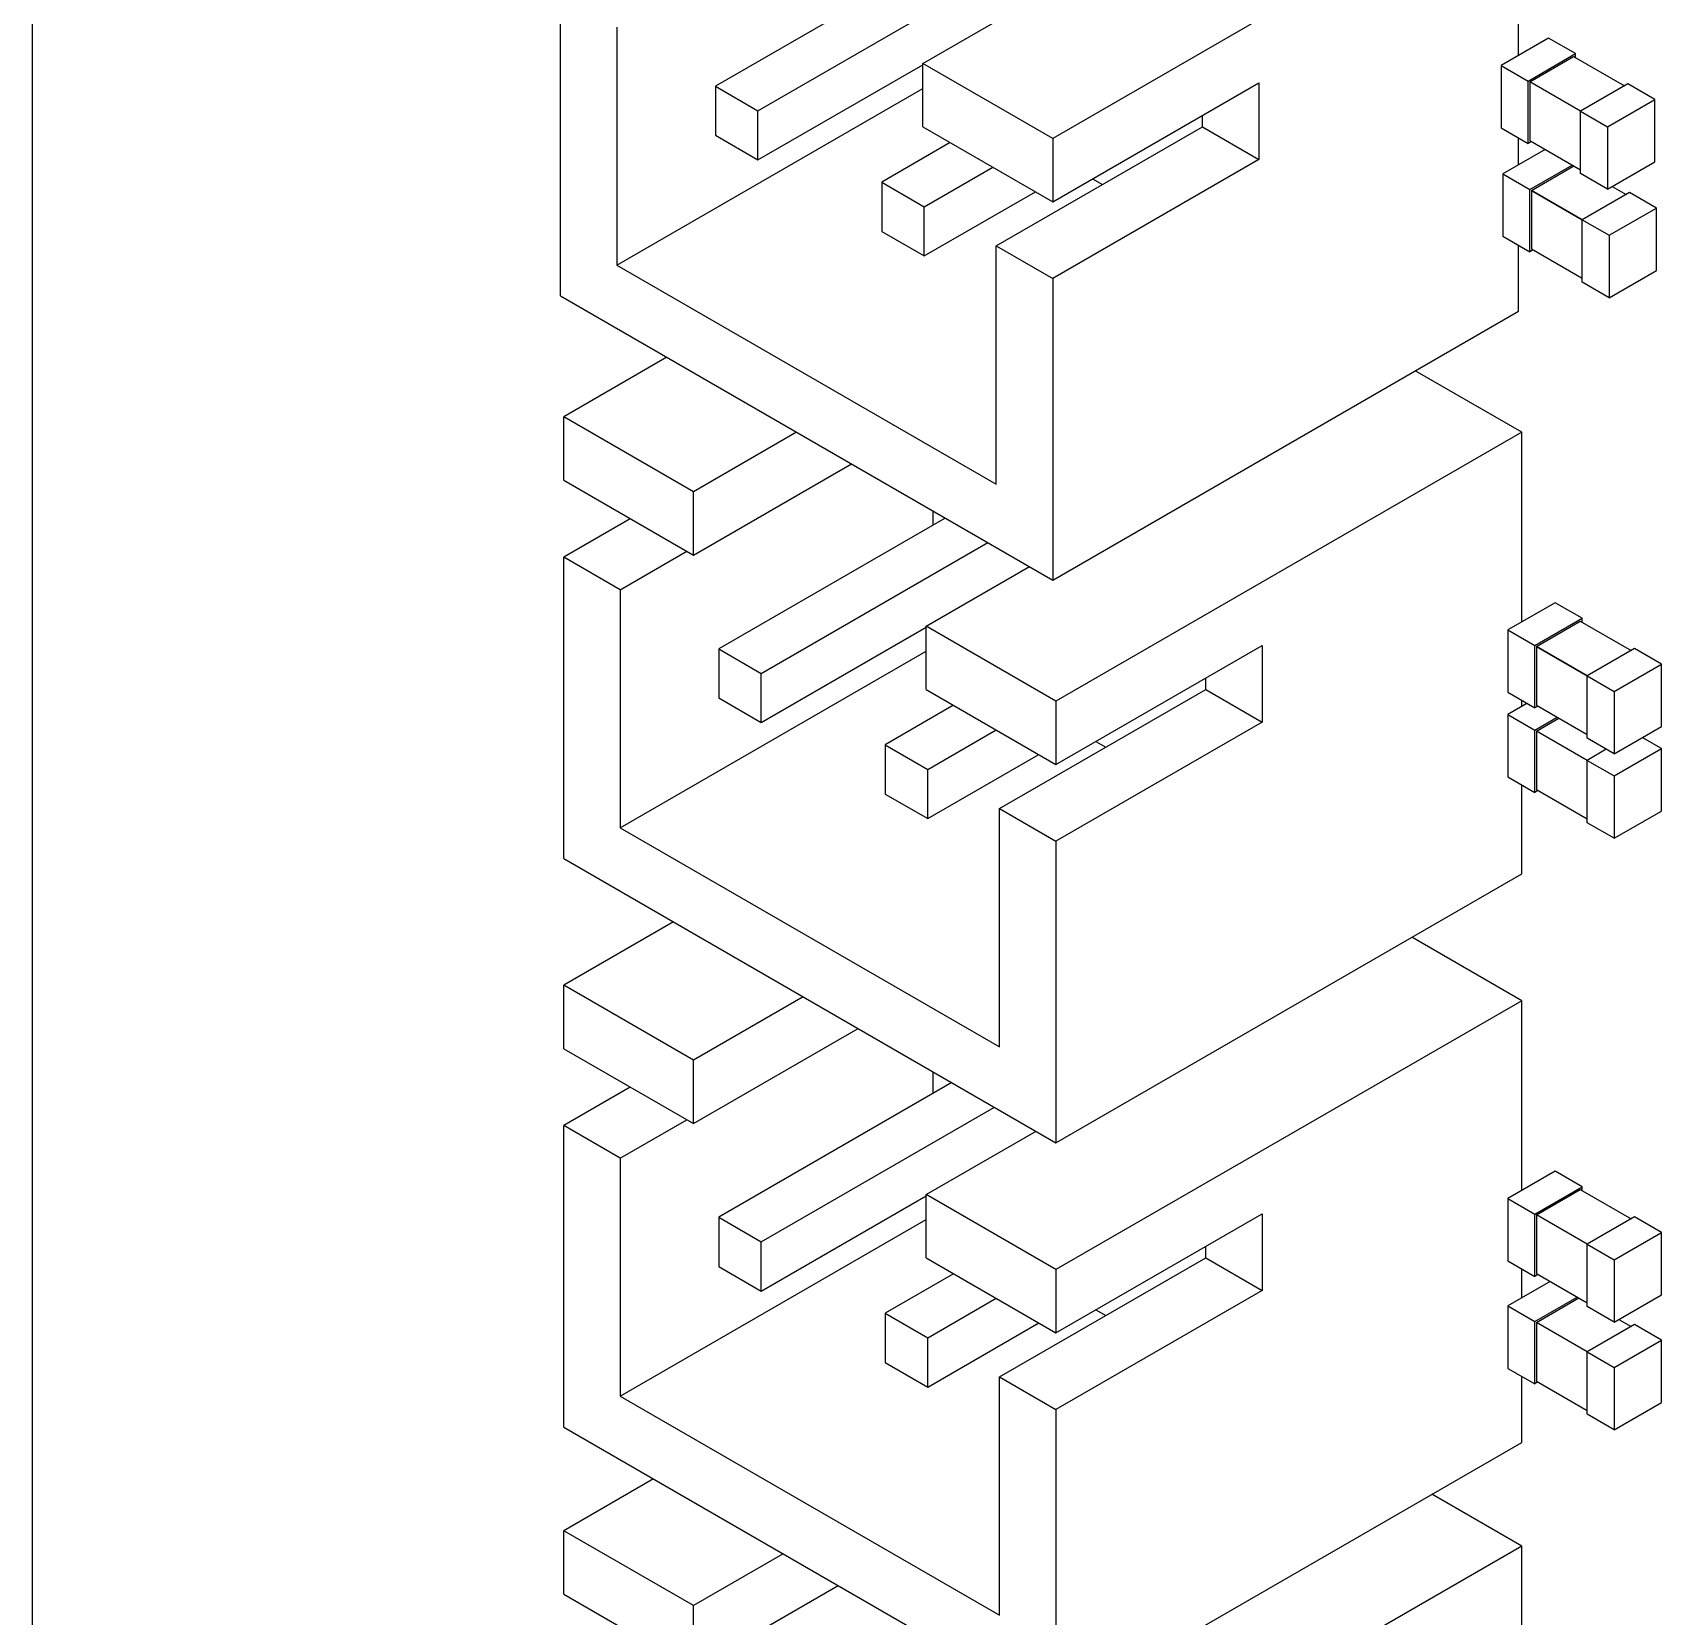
# Model space of a CAD drawing. Header units: millimetres. Extents: x -3 to 395, y 18 to 269.
# Drawn here: x 292.12 to 309.44, y 104.89 to 121.73 of the extents above; entities that cross this region are included whole.
import ezdxf

# ---------------------------------------------------------------- set-up
doc = ezdxf.new("R2010")
doc.units = ezdxf.units.MM

msp = doc.modelspace()

# ---------------------------------------------------------------- linework, layer by layer
at = {"color": 7, "linetype": 'Continuous', "lineweight": 25}
for p, q in [((292.124, 74.951), (292.124, 134.43)), ((302.564, 122.997), (299.382, 121.16)), ((301.588, 121.401), (304.204, 122.912)), ((306.973, 122.918), (302.967, 120.605)), ((299.834, 120.899), (303.016, 122.736)), ((307.917, 121.488), (307.917, 122.374)), ((297.734, 118.931), (297.734, 122.136)), ((298.335, 121.789), (298.335, 119.258)), ((308.235, 121.671), (307.732, 121.381)), ((308.522, 121.506), (308.235, 121.671)), ((299.834, 120.376), (301.588, 121.389)), ((302.967, 120.605), (301.588, 121.401)), ((301.588, 120.728), (301.588, 121.401)), ((307.732, 121.381), (307.732, 120.718)), ((307.732, 121.381), (308.019, 121.215)), ((308.019, 121.215), (308.522, 121.506)), ((308.037, 121.205), (308.504, 121.475)), ((308.504, 121.475), (309.044, 121.164)), ((308.522, 121.465), (308.522, 121.506)), ((302.967, 119.932), (305.159, 121.197)), ((305.159, 121.197), (305.159, 120.381)), ((308.019, 120.552), (308.019, 121.215)), ((308.576, 120.894), (308.037, 121.205)), ((308.037, 121.205), (308.037, 120.583)), ((298.335, 119.258), (301.588, 121.135)), ((299.382, 121.16), (299.834, 120.899)), ((299.382, 121.16), (299.382, 120.638)), ((309.079, 121.184), (308.576, 120.894)), ((308.864, 120.728), (309.366, 121.018)), ((309.366, 121.018), (309.079, 121.184)), ((309.366, 120.355), (309.366, 121.018)), ((299.834, 120.376), (299.834, 120.899)), ((304.558, 120.728), (304.558, 120.85)), ((308.576, 120.231), (308.576, 120.894)), ((308.576, 120.894), (308.864, 120.728)), ((301.588, 120.728), (302.967, 119.932)), ((302.366, 119.462), (304.558, 120.728)), ((304.558, 120.728), (305.159, 120.381)), ((307.732, 120.718), (308.019, 120.552)), ((308.864, 120.728), (308.864, 120.065)), ((299.382, 120.638), (299.834, 120.376)), ((301.878, 120.56), (301.15, 120.14)), ((302.967, 120.605), (302.967, 119.932)), ((307.917, 120.324), (307.917, 120.612)), ((308.055, 120.573), (308.019, 120.552)), ((308.037, 120.583), (308.576, 120.272)), ((305.159, 120.381), (302.967, 119.115)), ((308.201, 120.488), (307.75, 120.228)), ((308.864, 120.065), (309.366, 120.355)), ((301.602, 119.879), (302.331, 120.299)), ((303.391, 120.176), (303.497, 120.115)), ((307.75, 120.228), (307.75, 119.565)), ((307.75, 120.228), (308.037, 120.062)), ((308.037, 120.062), (308.488, 120.322)), ((308.055, 120.052), (308.506, 120.312)), ((308.864, 120.065), (308.576, 120.231)), ((301.15, 120.14), (301.602, 119.879)), ((301.15, 120.14), (301.15, 119.617)), ((301.602, 119.356), (302.783, 120.038)), ((308.037, 119.399), (308.037, 120.062)), ((308.594, 119.74), (308.055, 120.052)), ((308.055, 120.052), (308.055, 119.43)), ((308.055, 120.052), (308.594, 119.74)), ((309.097, 120.031), (308.594, 119.74)), ((308.915, 120.095), (309.062, 120.01)), ((309.384, 119.865), (309.097, 120.031)), ((301.602, 119.356), (301.602, 119.879)), ((308.881, 119.575), (309.384, 119.865)), ((309.384, 119.202), (309.384, 119.865)), ((308.594, 119.077), (308.594, 119.74)), ((308.594, 119.74), (308.881, 119.575)), ((301.15, 119.617), (301.602, 119.356)), ((302.366, 119.462), (302.967, 119.115)), ((302.366, 116.931), (302.366, 119.462)), ((307.75, 119.565), (308.037, 119.399)), ((307.917, 118.768), (307.917, 119.468)), ((308.881, 119.575), (308.881, 118.912)), ((308.072, 119.419), (308.037, 119.399)), ((308.055, 119.43), (308.594, 119.118)), ((298.335, 119.258), (302.366, 116.931)), ((302.967, 119.115), (302.967, 115.91)), ((308.881, 118.912), (309.384, 119.202)), ((308.881, 118.912), (308.594, 119.077)), ((297.734, 118.931), (302.967, 115.91)), ((302.967, 115.91), (307.917, 118.768)), ((298.866, 118.278), (297.77, 117.645)), ((307.952, 117.482), (306.82, 118.135)), ((299.149, 116.849), (297.77, 117.645)), ((297.77, 116.971), (297.77, 117.645)), ((300.245, 117.482), (299.149, 116.849)), ((307.952, 117.482), (303.002, 114.624)), ((307.952, 115.466), (307.952, 117.482)), ((299.149, 116.175), (300.828, 117.145)), ((297.77, 116.971), (299.149, 116.175)), ((299.149, 116.175), (299.149, 116.849)), ((298.477, 116.563), (297.77, 116.155)), ((301.825, 116.569), (299.417, 115.179)), ((301.694, 116.645), (301.694, 116.494)), ((298.371, 115.808), (299.078, 116.216)), ((299.87, 114.918), (302.278, 116.308)), ((297.77, 112.95), (297.77, 116.155)), ((298.371, 115.808), (297.77, 116.155)), ((301.623, 115.42), (302.72, 116.053)), ((298.371, 115.808), (298.371, 113.277)), ((308.306, 115.67), (307.803, 115.38)), ((308.593, 115.504), (308.306, 115.67)), ((308.09, 115.214), (308.593, 115.504)), ((308.593, 115.463), (308.593, 115.504)), ((299.87, 114.395), (301.623, 115.408)), ((303.002, 114.624), (301.623, 115.42)), ((301.623, 114.747), (301.623, 115.42)), ((307.803, 115.38), (307.803, 114.717)), ((307.803, 115.38), (308.09, 115.214)), ((308.108, 115.204), (308.575, 115.473)), ((308.575, 115.473), (309.115, 115.162)), ((298.371, 113.277), (301.623, 115.154)), ((299.417, 115.179), (299.87, 114.918)), ((299.417, 115.179), (299.417, 114.657)), ((303.002, 113.951), (305.194, 115.216)), ((305.194, 115.216), (305.194, 114.4)), ((308.09, 114.551), (308.09, 115.214)), ((308.647, 114.892), (308.108, 115.204)), ((308.108, 115.204), (308.108, 114.581)), ((308.108, 115.204), (308.647, 114.892)), ((309.15, 115.182), (308.647, 114.892)), ((309.437, 115.017), (309.15, 115.182)), ((308.934, 114.726), (309.437, 115.017)), ((309.437, 114.354), (309.437, 115.017)), ((299.87, 114.395), (299.87, 114.918)), ((304.593, 114.747), (304.593, 114.869)), ((308.647, 114.892), (308.934, 114.726)), ((308.647, 114.229), (308.647, 114.892)), ((299.417, 114.657), (299.87, 114.395)), ((301.623, 114.747), (303.002, 113.951)), ((302.401, 113.481), (304.593, 114.747)), ((303.002, 114.624), (303.002, 113.951)), ((304.593, 114.747), (305.194, 114.4)), ((307.803, 114.717), (308.09, 114.551)), ((307.952, 114.568), (307.952, 114.63)), ((308.934, 114.726), (308.934, 114.063)), ((301.913, 114.579), (301.185, 114.159)), ((308.007, 114.599), (307.803, 114.481)), ((307.803, 114.481), (307.803, 113.818)), ((307.803, 114.481), (308.09, 114.316)), ((308.125, 114.571), (308.09, 114.551)), ((308.09, 114.316), (308.329, 114.454)), ((308.108, 114.581), (308.647, 114.27)), ((308.108, 114.305), (308.347, 114.443)), ((301.638, 113.897), (302.366, 114.318)), ((305.194, 114.4), (303.002, 113.134)), ((308.09, 113.653), (308.09, 114.316)), ((308.647, 113.994), (308.108, 114.305)), ((308.108, 114.305), (308.108, 113.683)), ((308.934, 114.063), (309.437, 114.354)), ((301.185, 114.159), (301.638, 113.897)), ((301.185, 114.159), (301.185, 113.636)), ((303.426, 114.195), (303.532, 114.134)), ((308.934, 114.063), (308.647, 114.229)), ((308.851, 114.112), (308.647, 113.994)), ((308.934, 113.828), (309.437, 114.119)), ((309.437, 114.119), (309.233, 114.236)), ((309.437, 113.455), (309.437, 114.119)), ((301.638, 113.375), (302.819, 114.057)), ((308.647, 113.994), (308.934, 113.828)), ((308.647, 113.331), (308.647, 113.994)), ((301.638, 113.375), (301.638, 113.897)), ((307.803, 113.818), (308.09, 113.653)), ((308.934, 113.828), (308.934, 113.165)), ((301.185, 113.636), (301.638, 113.375)), ((307.952, 112.787), (307.952, 113.732)), ((308.125, 113.673), (308.09, 113.653)), ((308.108, 113.683), (308.647, 113.372)), ((302.401, 113.481), (303.002, 113.134)), ((302.401, 110.95), (302.401, 113.481)), ((308.934, 113.165), (309.437, 113.455)), ((298.371, 113.277), (302.401, 110.95)), ((308.934, 113.165), (308.647, 113.331)), ((303.002, 113.134), (303.002, 109.929)), ((297.77, 112.95), (303.002, 109.929)), ((303.002, 109.929), (307.952, 112.787)), ((298.937, 112.276), (297.77, 111.603)), ((307.952, 111.439), (306.785, 112.113)), ((299.149, 110.807), (297.77, 111.603)), ((297.77, 110.929), (297.77, 111.603)), ((300.315, 111.48), (299.149, 110.807)), ((307.952, 111.439), (303.002, 108.582)), ((307.952, 109.423), (307.952, 111.439)), ((299.149, 110.133), (300.899, 111.143)), ((297.77, 110.929), (299.149, 110.133)), ((299.149, 110.133), (299.149, 110.807)), ((301.694, 110.684), (301.694, 110.451)), ((298.477, 110.521), (297.77, 110.112)), ((301.896, 110.568), (299.417, 109.137)), ((299.87, 108.876), (302.349, 110.307)), ((297.77, 106.907), (297.77, 110.112)), ((298.371, 109.765), (297.77, 110.112)), ((298.371, 109.765), (299.078, 110.174)), ((301.623, 109.378), (302.79, 110.052)), ((298.371, 109.765), (298.371, 107.234)), ((308.306, 109.627), (307.803, 109.337)), ((308.593, 109.462), (308.306, 109.627)), ((308.09, 109.171), (308.593, 109.462)), ((308.108, 109.161), (308.575, 109.431)), ((308.575, 109.431), (309.115, 109.12)), ((308.593, 109.421), (308.593, 109.462)), ((299.87, 108.353), (301.623, 109.365)), ((303.002, 108.582), (301.623, 109.378)), ((301.623, 108.704), (301.623, 109.378)), ((307.803, 109.337), (307.803, 108.674)), ((307.803, 109.337), (308.09, 109.171)), ((298.371, 107.234), (301.623, 109.112)), ((299.417, 109.137), (299.87, 108.876)), ((299.417, 109.137), (299.417, 108.614)), ((303.002, 107.908), (305.194, 109.174)), ((305.194, 109.174), (305.194, 108.357)), ((308.09, 108.508), (308.09, 109.171)), ((308.647, 108.85), (308.108, 109.161)), ((308.108, 109.161), (308.108, 108.539)), ((309.15, 109.14), (308.647, 108.85)), ((309.437, 108.974), (309.15, 109.14)), ((308.934, 108.684), (309.437, 108.974)), ((309.437, 108.311), (309.437, 108.974)), ((299.87, 108.353), (299.87, 108.876)), ((304.593, 108.704), (304.593, 108.827)), ((308.647, 108.187), (308.647, 108.85)), ((308.647, 108.85), (308.934, 108.684)), ((299.417, 108.614), (299.87, 108.353)), ((301.623, 108.704), (303.002, 107.908)), ((302.401, 107.439), (304.593, 108.704)), ((303.002, 108.582), (303.002, 107.908)), ((304.593, 108.704), (305.194, 108.357)), ((307.803, 108.674), (308.09, 108.508)), ((307.952, 108.28), (307.952, 108.588)), ((308.934, 108.684), (308.934, 108.021)), ((301.913, 108.537), (301.185, 108.116)), ((308.254, 108.455), (307.803, 108.194)), ((308.125, 108.529), (308.09, 108.508)), ((308.108, 108.539), (308.647, 108.228)), ((301.638, 107.855), (302.366, 108.276)), ((305.194, 108.357), (303.002, 107.092)), ((308.09, 108.028), (308.541, 108.289)), ((308.108, 108.018), (308.559, 108.279)), ((308.934, 108.021), (309.437, 108.311)), ((301.185, 108.116), (301.638, 107.855)), ((301.185, 108.116), (301.185, 107.594)), ((303.426, 108.153), (303.532, 108.092)), ((307.803, 108.194), (307.803, 107.531)), ((307.803, 108.194), (308.09, 108.028)), ((308.934, 108.021), (308.647, 108.187)), ((308.986, 108.051), (309.115, 107.976)), ((301.638, 107.332), (302.819, 108.014)), ((308.09, 107.365), (308.09, 108.028)), ((308.647, 107.707), (308.108, 108.018)), ((308.108, 108.018), (308.108, 107.396)), ((309.15, 107.997), (308.647, 107.707)), ((309.437, 107.831), (309.15, 107.997)), ((301.638, 107.332), (301.638, 107.855)), ((308.647, 107.707), (308.934, 107.541)), ((308.647, 107.044), (308.647, 107.707)), ((308.934, 107.541), (309.437, 107.831)), ((309.437, 107.168), (309.437, 107.831)), ((301.185, 107.594), (301.638, 107.332)), ((307.803, 107.531), (308.09, 107.365)), ((308.934, 107.541), (308.934, 106.878)), ((302.401, 107.439), (303.002, 107.092)), ((302.401, 104.907), (302.401, 107.439)), ((307.952, 106.744), (307.952, 107.445)), ((308.125, 107.386), (308.09, 107.365)), ((308.108, 107.396), (308.647, 107.084)), ((298.371, 107.234), (302.401, 104.907)), ((308.934, 106.878), (309.437, 107.168)), ((303.002, 107.092), (303.002, 103.887)), ((308.934, 106.878), (308.647, 107.044)), ((297.77, 106.907), (303.002, 103.887)), ((303.002, 103.887), (307.952, 106.744)), ((298.724, 106.356), (297.77, 105.805)), ((307.952, 105.642), (306.997, 106.193)), ((299.149, 105.009), (297.77, 105.805)), ((297.77, 105.132), (297.77, 105.805)), ((307.952, 105.642), (303.002, 102.784)), ((307.952, 103.626), (307.952, 105.642)), ((300.103, 105.56), (299.149, 105.009)), ((297.77, 105.132), (299.149, 104.336)), ((299.149, 104.336), (300.687, 105.223)), ((299.149, 104.336), (299.149, 105.009))]:
    msp.add_line(p, q, dxfattribs=at)

doc.saveas('drawing.dxf')
